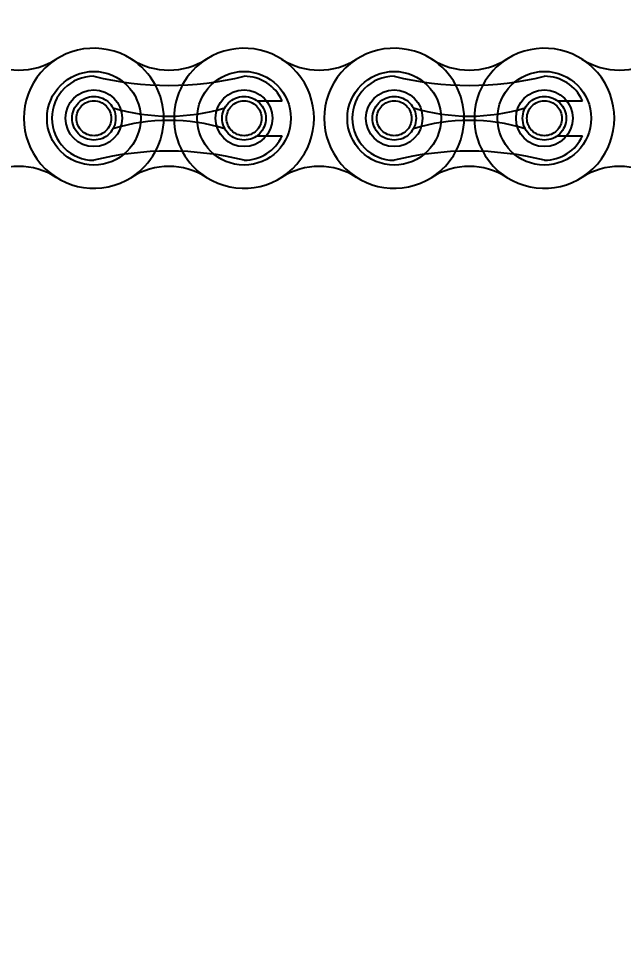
# Model space of a CAD drawing. Header units: metres. Extents: x 0 to 21025, y 0 to 14850.
# Drawn here: x 2378.2 to 2429.3, y 6332.9 to 6412.1 of the extents above; entities that cross this region are included whole.
import ezdxf

# ---------------------------------------------------------------- set-up
doc = ezdxf.new("R2010")
doc.units = ezdxf.units.M
doc.header["$LTSCALE"] = 25
doc.linetypes.add('HIDDEN2', pattern=[4.7625, 3.175, -1.5875])
for name, color, linetype in [('18_COTAS', 7, 'Continuous'), ('SL4', 4, 'Continuous'), ('ST1', 7, 'HIDDEN2')]:
    doc.layers.add(name, color=color, linetype=linetype)
doc.styles.add('ROMANS', font='ROMANS.SHX')
doc.dimstyles.new('25___1-25', dxfattribs={"dimscale": 25, "dimtxt": 2.5, "dimasz": 2, "dimexe": 1.5, "dimexo": 1, "dimgap": 0.5, "dimtad": 1, "dimzin": 12, "dimtxsty": 'ROMANS', "dimcen": 0, "dimclrd": 256, "dimclre": 256, "dimclrt": 3, "dimazin": 3, "dimtfac": 1, "dimtmove": 0, "dimatfit": 0, "dimfxl": 1, "dimlwd": -1, "dimlwe": -1, "dimarcsym": 0})

# ---------------------------------------------------------------- blocks, each defined once
blk = doc.blocks.new('*D13')
at = {"layer": '18_COTAS', "transparency": 16777216}
for p, q in [((2083.564, 6357.865), (2083.564, 7037.945)), ((6382.514, 6357.865), (6382.514, 7037.945)), ((2133.564, 7000.445), (6332.514, 7000.445))]:
    blk.add_line(p, q, dxfattribs=at)
for points in [[(2133.564, 7008.778), (2133.564, 6992.112), (2083.564, 7000.445)], [(6332.514, 7008.778), (6332.514, 6992.112), (6382.514, 7000.445)]]:
    blk.add_solid(points, dxfattribs=at)
at = {"layer": 'Defpoints', "color": 0, "transparency": 16777216}
for p in [(6382.514, 7000.445), (2083.564, 6332.865), (6382.514, 6332.865)]:
    blk.add_point(p, dxfattribs=at)
at = {"layer": '18_COTAS', "color": 3, "transparency": 16777216, "insert": (4233.039, 7050.147), "char_height": 62.5, "attachment_point": 5, "style": 'ROMANS'}
blk.add_mtext('4298,95', dxfattribs=at)

msp = doc.modelspace()

# ---------------------------------------------------------------- linework, layer by layer
at = {"layer": 'SL4'}
for centre, radius in [((2384.531, 6403.705), 2.398), ((2397.23, 6403.705), 2.398), ((2409.93, 6403.705), 2.399), ((2422.63, 6403.705), 2.399)]:
    msp.add_circle(centre, radius, dxfattribs=at)
for centre, start, end in [((2384.531, 6403.705), 57.56669, 302.43331), ((2397.23, 6403.705), 237.56669, 122.43331), ((2409.93, 6403.705), 57.56669, 302.43331), ((2422.63, 6403.705), 237.56669, 122.43331), ((2378.181, 6413.698), 237.56669, 302.43331), ((2390.881, 6413.698), 237.56669, 302.43331), ((2403.58, 6413.698), 237.56669, 302.43331), ((2416.28, 6413.698), 237.56669, 302.43331), ((2428.98, 6413.698), 237.56669, 302.43331), ((2378.181, 6393.712), 57.56669, 122.43331), ((2390.881, 6393.712), 57.56669, 122.43331), ((2403.58, 6393.712), 57.56669, 122.43331), ((2416.28, 6393.712), 57.56669, 122.43331), ((2428.98, 6393.712), 57.56669, 122.43331)]:
    msp.add_arc(centre, 5.92, start, end, dxfattribs=at)
at = {"layer": 'ST1'}
for p, q in [((2398.338, 6405.181), (2400.461, 6405.181)), ((2423.737, 6405.181), (2425.861, 6405.181)), ((2398.338, 6402.229), (2400.461, 6402.229)), ((2423.737, 6402.229), (2425.861, 6402.229))]:
    msp.add_line(p, q, dxfattribs=at)
for centre, radius in [((2384.531, 6403.705), 3.96), ((2397.23, 6403.705), 3.96), ((2409.93, 6403.705), 3.96), ((2422.63, 6403.705), 3.96), ((2384.531, 6403.705), 1.845), ((2384.531, 6403.705), 1.476), ((2397.23, 6403.705), 1.845), ((2397.23, 6403.705), 1.476), ((2409.93, 6403.705), 1.845), ((2409.93, 6403.705), 1.476), ((2422.63, 6403.705), 1.845), ((2422.63, 6403.705), 1.476)]:
    msp.add_circle(centre, radius, dxfattribs=at)
for centre, radius, start, end in [((2384.531, 6403.705), 5.92, 302.43324, 57.56676), ((2397.23, 6403.705), 5.92, 122.43328, 237.56672), ((2409.93, 6403.705), 5.92, 302.43324, 57.56676), ((2422.63, 6403.705), 5.92, 122.43328, 237.56672), ((2384.531, 6403.705), 3.552, 90, 270), ((2390.881, 6432.802), 26.322, 256.04015, 283.95985), ((2397.23, 6403.705), 3.552, 24.55336, 90), ((2409.93, 6403.705), 3.552, 90, 270), ((2416.28, 6432.802), 26.322, 256.04015, 283.95985), ((2422.63, 6403.705), 3.552, 24.55336, 90), ((2390.881, 6420.058), 16.175, 252.993, 287.007), ((2416.28, 6420.058), 16.175, 252.993, 287.007), ((2390.881, 6387.353), 16.175, 72.993, 107.007), ((2416.28, 6387.353), 16.175, 72.993, 107.007), ((2397.23, 6403.705), 3.552, 270, 335.44664), ((2422.63, 6403.705), 3.552, 270, 335.44664), ((2390.881, 6374.609), 26.322, 76.04015, 103.95985), ((2416.28, 6374.609), 26.322, 76.04015, 103.95985)]:
    msp.add_arc(centre, radius, start, end, dxfattribs=at)

# ---------------------------------------------------------------- dimensions: what is measured, and where the dimension line sits
at = {"layer": '18_COTAS'}
dim = msp.add_linear_dim(base=(6382.514, 7000.445), p1=(2083.564, 6332.865), p2=(6382.514, 6332.865), dimstyle='25___1-25', dxfattribs=at)
dim.commit()
dim.dimension.update_dxf_attribs({"geometry": '*D13', "text_midpoint": (4233.039, 7050.147)})

doc.saveas('drawing.dxf')
